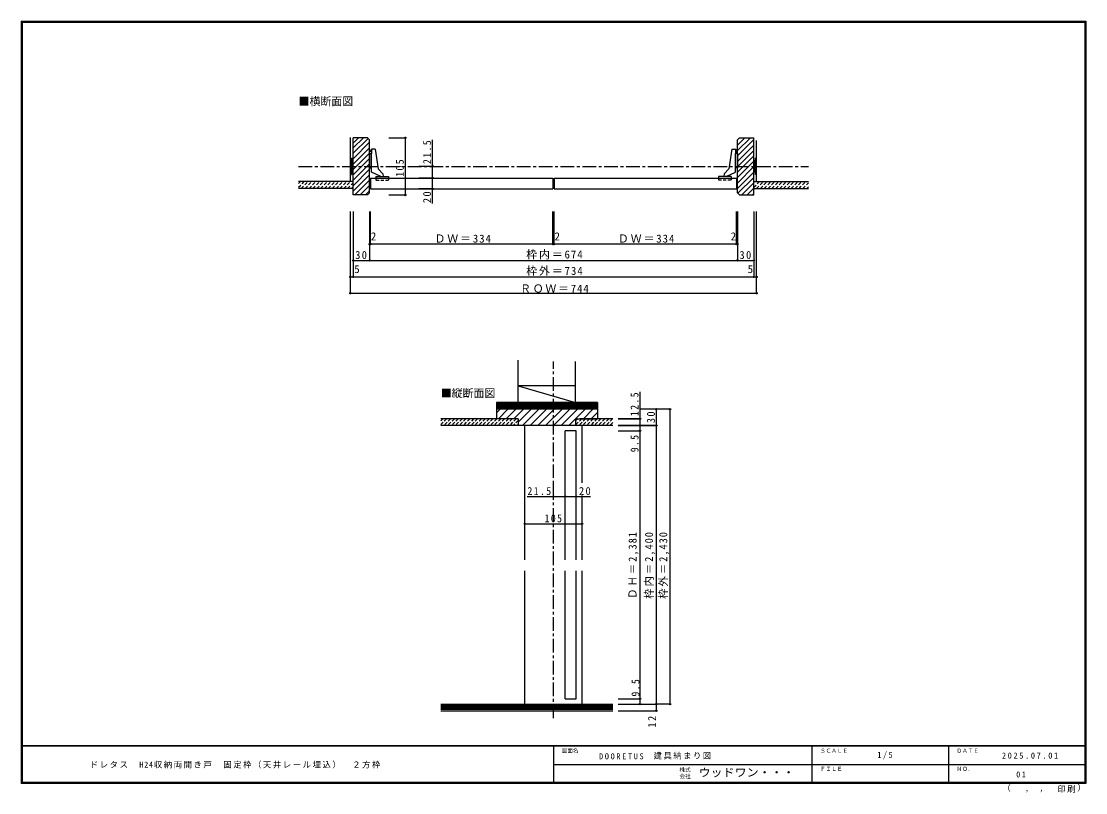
# Model space of a CAD drawing. Units: millimetres, scale not verified. Extents: x -973 to 977, y -718 to 696.
import ezdxf
from ezdxf.enums import TextEntityAlignment as Align

# ---------------------------------------------------------------- set-up
doc = ezdxf.new("R2010")
doc.units = ezdxf.units.MM
doc.header["$LTSCALE"] = 5
doc.header["$PDMODE"] = 32
doc.header["$PDSIZE"] = 2.5
doc.linetypes.add('CHAIN1', pattern=[8, 5, -1, 1, -1])
doc.linetypes.add('DASHED1', pattern=[1.8, 1.2, -0.6])
for name, color, linetype in [('0-0_補助線', 3, 'Continuous'), ('0-1_通り芯', 4, 'CHAIN1'), ('0-3_仕上げ', 2, 'Continuous'), ('0-4_枠', 3, 'Continuous'), ('0-6_扉', 6, 'Continuous'), ('0-7_金物', 7, 'Continuous'), ('0-A_文字', 7, 'Continuous'), ('0-B_寸法', 7, 'Continuous'), ('0-C_ハッチ', 4, 'DASHED1'), ('F-0_補助線', 7, 'Continuous'), ('F-1_枠', 6, 'Continuous'), ('F-A_文字', 7, 'Continuous')]:
    doc.layers.add(name, color=color, linetype=linetype)
doc.styles.add('ＭＳ ゴシック', font='')
doc.styles.get('ＭＳ ゴシック').set_extended_font_data('MS Gothic')

msp = doc.modelspace()

# ---------------------------------------------------------------- linework, layer by layer
at = {"layer": '0-0_補助線', "color": 4}
for p, q in [((-219.913, 408.5), (-219.913, 478.563)), ((-219.913, 430), (-244.913, 430)), ((-219.913, 408.5), (-244.913, 408.5)), ((-219.913, 408.5), (-244.913, 408.5)), ((-219.913, 361.773), (-219.913, 408.5)), ((-219.913, 388.5), (-244.913, 388.5)), ((160.153, -45), (160.153, 16.88)), ((190.153, -45), (190.153, -15)), ((215.153, -15), (190.153, -15)), ((215.153, -555.5), (215.153, -15)), ((1.653, -175), (1.653, -150)), ((23.153, -175), (23.153, -150)), ((43.153, -175), (43.153, -150)), ((-50.847, -225), (-50.847, -200)), ((54.153, -225), (54.153, -200)), ((-50.847, -225), (54.153, -225)), ((215.153, -555.5), (190.153, -555.5))]:
    msp.add_line(p, q, dxfattribs=at)
at = {"layer": '0-0_補助線', "color": 7}
for p, q in [((-62.847, -2.5), (-62.847, 74.618)), ((42.153, -2.5), (42.153, 72.5)), ((42.153, 27.5), (-62.847, 27.5)), ((-62.847, 27.5), (42.153, -2.5)), ((-62.847, -2.5), (42.153, -2.5))]:
    msp.add_line(p, q, dxfattribs=at)
at = {"layer": '0-0_補助線'}
for p, q in [((82.153, -2.5), (-102.847, -2.5)), ((-102.847, -2.5), (-102.847, -32.5)), ((82.153, -4.5), (-102.847, -4.5)), ((82.153, -6.5), (-102.847, -6.5)), ((82.153, -8.5), (-102.847, -8.5)), ((82.153, -10.5), (-102.847, -10.5)), ((82.153, -12.5), (-102.847, -12.5)), ((82.153, -15), (-102.847, -15)), ((-102.847, -21.956), (-95.891, -15)), ((-99.249, -32.5), (-81.749, -15)), ((-85.106, -32.5), (-67.606, -15)), ((-70.964, -32.5), (-53.464, -15)), ((-62.847, -38.525), (-39.322, -15)), ((-52.392, -42.212), (-25.18, -15)), ((-41.038, -45), (-11.038, -15)), ((-26.896, -45), (3.104, -15)), ((-12.754, -45), (17.246, -15)), ((1.388, -45), (31.388, -15)), ((15.531, -45), (45.531, -15)), ((29.673, -45), (59.673, -15)), ((56.315, -32.5), (73.815, -15)), ((82.153, -2.5), (82.153, -32.5)), ((-70.347, -32.5), (-102.847, -32.5)), ((-62.847, -32.5), (-102.847, -32.5)), ((-62.847, -32.5), (-62.847, -45)), ((42.153, -32.5), (42.153, -45)), ((42.153, -32.5), (82.153, -32.5)), ((82.153, -32.5), (49.653, -32.5)), ((70.457, -32.5), (82.153, -20.804)), ((42.153, -45), (-62.847, -45)), ((-55.18, -45), (-52.392, -42.212)), ((-50.847, -291.25), (-50.847, -45)), ((54.153, -149.992), (54.153, -45)), ((54.153, -291.25), (54.153, -173.191)), ((-50.847, -555.5), (-50.847, -311.25)), ((54.153, -555.5), (54.153, -311.25))]:
    msp.add_line(p, q, dxfattribs=at)
msp.add_lwpolyline([(49.653, -32.5), (82.153, -32.5), (49.653, -32.5)], dxfattribs=at)
at = {"layer": '0-0_補助線', "color": 4}
msp.add_lwpolyline([(-46.364, -175), (23.153, -175), (69.631, -175)], dxfattribs=at)
at = {"layer": '0-0_補助線', "color": 7}
for p in [(-219.913, 430), (-219.913, 408.5), (-219.913, 388.5), (215.153, -15), (1.653, -175), (23.153, -175), (43.153, -175), (-50.847, -225), (54.153, -225), (215.153, -555.5)]:
    msp.add_point(p, dxfattribs=at)
at = {"layer": '0-1_通り芯'}
for p, q in [((-465.347, 430), (468.653, 430)), ((1.653, -581.082), (1.653, 72.5))]:
    msp.add_line(p, q, dxfattribs=at)
at = {"layer": '0-3_仕上げ', "color": 3}
for p, q in [((-370.347, 402), (-370.347, 482.749)), ((373.653, 402), (373.653, 477.313))]:
    msp.add_line(p, q, dxfattribs=at)
at = {"layer": '0-3_仕上げ'}
for p, q in [((-365.347, 402), (-465.347, 402)), ((368.653, 402), (468.653, 402)), ((-365.347, 389.5), (-465.347, 389.5)), ((368.653, 389.5), (468.653, 389.5)), ((-102.847, -32.5), (-204.86, -32.5)), ((110.153, -32.5), (82.153, -32.5)), ((110.153, -45), (-204.86, -45)), ((-204.86, -555.5), (110.153, -555.5)), ((-204.86, -567.5), (110.153, -567.5))]:
    msp.add_line(p, q, dxfattribs=at)
at = {"layer": '0-3_仕上げ', "color": 7}
for p, q in [((-204.86, -557.5), (110.153, -557.5)), ((-204.86, -559.5), (110.153, -559.5)), ((110.153, -561.5), (-204.86, -561.5)), ((110.153, -563.5), (-204.86, -563.5)), ((110.153, -565.5), (-204.86, -565.5))]:
    msp.add_line(p, q, dxfattribs=at)
at = {"layer": '0-4_枠'}
for p, q in [((-339.347, 482.5), (-365.347, 482.5)), ((-365.347, 377.5), (-365.347, 482.5)), ((-339.347, 482.5), (-335.347, 478.5)), ((-335.347, 381.5), (-335.347, 478.5)), ((342.653, 482.5), (338.653, 478.5)), ((338.653, 381.5), (338.653, 478.5)), ((342.653, 482.5), (368.653, 482.5)), ((368.653, 377.5), (368.653, 482.5)), ((-339.347, 377.5), (-365.347, 377.5)), ((-335.347, 381.5), (-339.347, 377.5)), ((50.153, -45), (-46.847, -45))]:
    msp.add_line(p, q, dxfattribs=at)
msp.add_lwpolyline([(338.653, 381.5), (342.653, 377.5), (368.653, 377.5)], dxfattribs=at)
at = {"layer": '0-6_扉'}
for p, q in [((-333.347, 408.5), (0.653, 408.5)), ((-333.347, 408.5), (-333.347, 388.5)), ((0.653, 408.5), (0.653, 388.5)), ((2.653, 408.5), (336.653, 408.5)), ((2.653, 408.5), (2.653, 388.5)), ((336.653, 408.5), (336.653, 388.5)), ((-333.347, 388.5), (0.653, 388.5)), ((2.653, 388.5), (336.653, 388.5)), ((23.153, -291.25), (23.153, -54.5)), ((23.153, -546), (23.153, -311.25)), ((43.153, -546), (43.153, -311.25)), ((23.153, -546), (43.153, -546))]:
    msp.add_line(p, q, dxfattribs=at)
msp.add_lwpolyline([(43.153, -291.25), (43.153, -54.5), (23.153, -54.5)], dxfattribs=at)
at = {"layer": '0-7_金物'}
for p, q in [((-335.347, 453.241), (-335.347, 427.341)), ((-335.347, 453.241), (-331.597, 453.241)), ((-333.365, 459.603), (-333.58, 456.809)), ((-332.153, 456.572), (-333.58, 456.809)), ((-333.365, 459.603), (-331.737, 460.823)), ((-324.746, 461.242), (-331.746, 461.291)), ((-331.746, 461.291), (-331.597, 453.241)), ((-331.597, 427.341), (-331.597, 453.241)), ((-324.746, 461.242), (-319.826, 425.251)), ((328.052, 461.242), (323.132, 425.251)), ((328.052, 461.242), (335.052, 461.291)), ((335.052, 461.291), (334.903, 453.241)), ((338.653, 453.241), (334.903, 453.241)), ((334.903, 427.341), (334.903, 453.241)), ((336.671, 459.603), (335.044, 460.823)), ((335.459, 456.572), (336.886, 456.809)), ((336.671, 459.603), (336.886, 456.809)), ((338.653, 453.241), (338.653, 427.341)), ((-370.347, 445), (-368.347, 445)), ((-370.347, 445), (-370.347, 415)), ((-368.347, 445), (-368.347, 415)), ((-368.347, 440), (-366.347, 440)), ((-366.347, 440), (-366.347, 420)), ((-366.347, 439), (-365.347, 439)), ((369.653, 439), (368.653, 439)), ((371.653, 440), (369.653, 440)), ((369.653, 420), (369.653, 440)), ((371.653, 415), (371.653, 445)), ((373.653, 445), (371.653, 445)), ((373.653, 415), (373.653, 445)), ((-370.347, 415), (-368.347, 415)), ((-368.347, 420), (-366.347, 420)), ((-366.347, 421), (-365.347, 421)), ((-335.347, 427.341), (-331.594, 427.341)), ((-331.546, 419.484), (-331.597, 427.791)), ((-314.368, 411.5), (-331.546, 419.484)), ((-323.954, 411.5), (-300.404, 411.5)), ((-319.826, 425.251), (-310.733, 416.562)), ((-310.733, 416.562), (-310.492, 411.5)), ((327.261, 411.5), (303.711, 411.5)), ((314.039, 416.562), (313.798, 411.5)), ((323.132, 425.251), (314.039, 416.562)), ((317.674, 411.5), (334.852, 419.484)), ((334.852, 419.484), (334.903, 427.791)), ((338.653, 427.341), (334.9, 427.341)), ((369.653, 421), (368.653, 421)), ((371.653, 420), (369.653, 420)), ((373.653, 415), (371.653, 415))]:
    msp.add_line(p, q, dxfattribs=at)
at = {"layer": '0-7_金物', "linetype": 'DASHED1'}
for p, q in [((-323.954, 411.5), (-323.954, 404.51)), ((-300.404, 411.5), (-300.404, 404.51)), ((303.711, 411.5), (303.711, 404.51)), ((327.261, 411.5), (327.261, 404.51)), ((-323.954, 404.51), (-300.404, 404.51)), ((327.261, 404.51), (303.711, 404.51))]:
    msp.add_line(p, q, dxfattribs=at)
at = {"layer": '0-7_金物'}
for points in [[(-332.153, 456.572), (-332.153, 457.784), (-331.686, 458.018)], [(335.459, 456.572), (335.459, 457.784), (334.992, 458.018)]]:
    msp.add_lwpolyline(points, dxfattribs=at)
at = {"layer": '0-B_寸法', "color": 4}
for p, q in [((-299.913, 377.5), (-269.913, 377.5)), ((-370.347, 197.5), (-370.347, 347.5)), ((-365.347, 347.5), (-365.347, 227.5)), ((-335.347, 347.5), (-335.347, 257.5)), ((-333.347, 287.5), (-333.347, 347.5)), ((0.653, 287.5), (0.653, 347.5)), ((2.653, 287.5), (2.653, 347.5)), ((336.653, 287.5), (336.653, 347.5)), ((338.653, 287.5), (338.653, 347.5)), ((338.653, 347.5), (338.653, 257.5)), ((368.653, 347.5), (368.653, 227.5)), ((338.653, 287.5), (-335.347, 287.5)), ((-365.347, 257.5), (368.653, 257.5)), ((-370.347, 227.5), (373.653, 227.5)), ((190.153, -15), (160.153, -15)), ((160.153, -32.5), (120.153, -32.5)), ((120.153, -32.5), (160.153, -32.5)), ((120.153, -45), (190.153, -45)), ((160.153, -45), (120.153, -45)), ((120.153, -54.5), (160.153, -54.5)), ((190.153, -45), (144.153, -45)), ((160.153, -555.5), (160.153, -45)), ((190.153, -567.5), (190.153, -45)), ((120.153, -546), (160.153, -546)), ((120.153, -555.5), (160.153, -555.5)), ((160.153, -555.5), (190.153, -555.5)), ((120.153, -567.5), (190.153, -567.5))]:
    msp.add_line(p, q, dxfattribs=at)
for points in [[(-299.913, 482.5), (-269.913, 482.5), (-269.913, 377.5)], [(-370.347, 197.5), (373.653, 197.5), (373.653, 347.5)]]:
    msp.add_lwpolyline(points, dxfattribs=at)
at = {"layer": '0-B_寸法'}
for p in [(-269.913, 482.5), (-269.913, 377.5), (-335.347, 287.5), (-333.347, 287.5), (0.653, 287.5), (2.653, 287.5), (336.653, 287.5), (338.653, 287.5), (-365.347, 257.5), (-335.347, 257.5), (338.653, 257.5), (368.653, 257.5), (-370.347, 227.5), (-365.347, 227.5), (368.653, 227.5), (373.653, 227.5), (-370.347, 197.5), (373.653, 197.5), (190.153, -15), (190.153, -15), (160.153, -32.5), (160.153, -45), (160.153, -54.5), (190.153, -45), (190.153, -45), (160.153, -546), (160.153, -555.5), (190.153, -555.5), (190.153, -567.5)]:
    msp.add_point(p, dxfattribs=at)
at = {"layer": '0-C_ハッチ', "linetype": 'Continuous'}
for p, q in [((-365.347, 463.85), (-346.697, 482.5)), ((-365.347, 472.588), (-355.435, 482.5)), ((-365.347, 453.951), (-338.072, 481.225)), ((-365.347, 444.051), (-335.347, 474.051)), ((338.653, 468.774), (352.379, 482.5)), ((338.653, 458.874), (362.279, 482.5)), ((338.653, 448.975), (368.653, 478.975)), ((338.653, 439.075), (368.653, 469.075)), ((-365.347, 434.152), (-335.347, 464.152)), ((-365.347, 424.252), (-335.347, 454.252)), ((338.653, 429.176), (368.653, 459.176)), ((338.653, 419.276), (368.653, 449.276)), ((-365.347, 414.353), (-335.347, 444.353)), ((-365.347, 404.453), (-335.347, 434.453)), ((338.653, 409.377), (368.653, 439.377)), ((338.653, 399.477), (368.653, 429.477)), ((-365.347, 394.554), (-335.347, 424.554)), ((-365.347, 384.654), (-335.347, 414.654)), ((338.653, 389.578), (368.653, 419.578)), ((339.564, 380.589), (368.653, 409.678)), ((-362.602, 377.5), (-335.347, 404.755)), ((-352.702, 377.5), (-335.347, 394.855)), ((346.374, 377.5), (368.653, 399.779)), ((-342.803, 377.5), (-335.347, 384.956)), ((356.274, 377.5), (368.653, 389.879)), ((366.173, 377.5), (368.653, 379.98))]:
    msp.add_line(p, q, dxfattribs=at)
at = {"layer": '0-C_ハッチ'}
for p, q in [((-465.347, 398.647), (-461.995, 402)), ((-465.347, 391.576), (-454.924, 402)), ((-460.352, 389.5), (-447.852, 402)), ((-453.281, 389.5), (-440.781, 402)), ((-446.21, 389.5), (-433.71, 402)), ((-439.139, 389.5), (-426.639, 402)), ((-432.068, 389.5), (-419.568, 402)), ((-424.997, 389.5), (-412.497, 402)), ((-417.926, 389.5), (-405.426, 402)), ((-410.855, 389.5), (-398.355, 402)), ((-403.784, 389.5), (-391.284, 402)), ((-396.713, 389.5), (-384.213, 402)), ((-389.642, 389.5), (-377.142, 402)), ((-382.571, 389.5), (-370.071, 402)), ((-375.5, 389.5), (-365.347, 399.653)), ((-368.429, 389.5), (-365.347, 392.581)), ((368.653, 391.574), (379.079, 402)), ((373.65, 389.5), (386.15, 402)), ((380.722, 389.5), (393.222, 402)), ((387.793, 389.5), (400.293, 402)), ((394.864, 389.5), (407.364, 402)), ((401.935, 389.5), (414.435, 402)), ((409.006, 389.5), (421.506, 402)), ((416.077, 389.5), (428.577, 402)), ((423.148, 389.5), (435.648, 402)), ((430.219, 389.5), (442.719, 402)), ((437.29, 389.5), (449.79, 402)), ((444.361, 389.5), (456.861, 402)), ((451.432, 389.5), (463.932, 402)), ((458.503, 389.5), (468.653, 399.65)), ((465.574, 389.5), (468.653, 392.579)), ((-194.098, -32.5), (-204.86, -43.262)), ((-201.169, -32.5), (-204.86, -36.19)), ((-187.027, -32.5), (-199.527, -45)), ((-179.956, -32.5), (-192.456, -45)), ((-172.885, -32.5), (-185.385, -45)), ((-165.814, -32.5), (-177.558, -44.244)), ((-158.743, -32.5), (-171.243, -45)), ((-151.672, -32.5), (-164.172, -45)), ((-144.601, -32.5), (-157.101, -45)), ((-137.53, -32.5), (-149.273, -44.244)), ((-130.459, -32.5), (-142.959, -45)), ((-123.388, -32.5), (-135.888, -45)), ((-116.317, -32.5), (-128.817, -45)), ((-109.245, -32.5), (-121.745, -45)), ((-102.174, -32.5), (-114.674, -45)), ((-95.103, -32.5), (-106.847, -44.244)), ((-88.032, -32.5), (-100.532, -45)), ((-80.961, -32.5), (-93.461, -45)), ((-73.89, -32.5), (-86.39, -45)), ((-66.819, -32.5), (-79.319, -45)), ((-62.847, -35.599), (-72.248, -45)), ((46.262, -32.5), (42.153, -36.609)), ((53.333, -32.5), (42.153, -43.68)), ((60.404, -32.5), (47.904, -45)), ((67.475, -32.5), (54.975, -45)), ((74.518, -32.5), (62.018, -45)), ((81.589, -32.5), (69.089, -45)), ((88.632, -32.5), (76.132, -45)), ((95.703, -32.5), (83.203, -45)), ((102.746, -32.5), (90.246, -45)), ((109.817, -32.5), (97.317, -45)), ((-62.847, -42.67), (-65.177, -45)), ((110.153, -39.207), (104.36, -45))]:
    msp.add_line(p, q, dxfattribs=at)
at = {"layer": 'F-1_枠'}
for p, q in [((-973.347, 695.833), (-973.347, -700.833)), ((-973.347, 695.833), (976.653, 695.833)), ((-973.347, 695), (976.653, 695)), ((-973.347, 694.167), (976.653, 694.167)), ((-972.514, 695.833), (-972.514, -700.833)), ((-971.68, 695.833), (-971.68, -700.833)), ((974.986, 695.833), (974.986, -700.833)), ((975.82, 695.833), (975.82, -700.833)), ((976.653, 695.833), (976.653, -700.833)), ((976.653, -631.667), (-973.347, -631.667)), ((976.653, -632.5), (-973.347, -632.5)), ((1.653, -632.5), (1.653, -699.167)), ((474.986, -632.5), (474.986, -699.167)), ((724.986, -632.5), (724.986, -699.167)), ((1.653, -665.833), (974.986, -665.834)), ((976.653, -699.167), (-973.347, -699.167)), ((976.653, -700), (-973.347, -700)), ((976.653, -700.833), (-973.347, -700.833))]:
    msp.add_line(p, q, dxfattribs=at)

# ---------------------------------------------------------------- texts
at = {"layer": '0-0_補助線', "color": 7, "char_height": 14.66, "attachment_point": 7, "rotation": 90, "style": 'ＭＳ ゴシック'}
for s, insert in [('\\T1.28;\\W0.9;21.5', (-222.413, 434.296)), ('\\T1.27;\\W0.95;20', (-222.413, 362.649)), ('\\T1.28;\\W0.9;12.5', (157.653, -27.69)), ('\\T1.27;\\W0.95;30', (187.653, -40.625))]:
    msp.add_mtext(s, dxfattribs=dict(at, insert=insert))
at = {"layer": '0-0_補助線', "color": 7, "char_height": 14.66, "attachment_point": 7, "style": 'ＭＳ ゴシック'}
for s, insert in [('\\T1.28;\\W0.9;21.5', (-46.079, -172.5)), ('\\T1.27;\\W0.95;20', (48.272, -172.5)), ('\\T1.27;\\W0.9;105', (-14.597, -222.5))]:
    msp.add_mtext(s, dxfattribs=dict(at, insert=insert))
at = {"layer": '0-A_文字', "style": 'ＭＳ ゴシック'}
for s, p in [('■横断面図', (-465.347, 537.5)), ('■縦断面図', (-204.86, 2.5))]:
    msp.add_text(s, height=14.66, dxfattribs=at).set_placement(p, align=Align.BOTTOM_LEFT)
at = {"layer": '0-B_寸法', "style": 'ＭＳ ゴシック'}
for s, p in [('2', (-333.06, 290)), ('2', (3.515, 290)), ('2', (326.212, 290)), ('5', (-363.398, 230)), ('5', (357.386, 230))]:
    msp.add_text(s, height=14.66, dxfattribs=at).set_placement(p, align=Align.BOTTOM_LEFT)
at = {"layer": '0-B_寸法', "char_height": 14.66, "attachment_point": 7, "rotation": 90, "style": 'ＭＳ ゴシック'}
for s, insert in [('\\T1.27;\\W0.9;105', (-272.413, 411)), ('\\T1.27;\\W0.9;9.5', (157.644, -93.873)), ('\\T1.19;\\W0.95;ＤＨ＝2,381', (157.653, -362.5)), ('\\T1.19;\\W0.95;枠内＝2,400', (187.653, -362.5)), ('\\T1.19;\\W0.95;枠外＝2,430', (213.8, -362.5)), ('\\T1.27;\\W0.9;9.5', (159.335, -541.582)), ('\\T1.27;\\W0.95;12', (189.46, -598.36))]:
    msp.add_mtext(s, dxfattribs=dict(at, insert=insert))
at = {"layer": '0-B_寸法', "char_height": 14.66, "attachment_point": 7, "style": 'ＭＳ ゴシック'}
for s, insert in [('\\T1.17;ＤＷ＝334', (-216.347, 290)), ('\\T1.17;ＤＷ＝334', (119.653, 290)), ('\\T1.27;\\W0.95;30', (-361.597, 260)), ('\\T1.17;枠内＝674', (-48.347, 259.5)), ('\\T1.27;\\W0.95;30', (342.403, 260)), ('\\T1.17;枠外＝734', (-48.347, 229.5)), ('\\T1.16;ＲＯＷ＝744', (-59.597, 198.37))]:
    msp.add_mtext(s, dxfattribs=dict(at, insert=insert))
at = {"layer": 'F-0_補助線', "char_height": 11, "attachment_point": 7, "style": 'ＭＳ ゴシック'}
for s, insert in [('\\T1.17;建具納まり図', (185.035, -656.798)), ('\\T1.39;\\W0.85;DOORETUS', (84.986, -656.798))]:
    msp.add_mtext(s, dxfattribs=dict(at, insert=insert))
at = {"layer": 'F-A_文字', "style": 'ＭＳ ゴシック'}
for s, height, p in [('図面名', 7.331, (16.653, -646.667)), ('ＳＣＡＬＥ', 7.331, (489.986, -646.667)), ('ＤＡＴＥ', 7.331, (739.986, -646.667)), ('株式', 7.331, (232.486, -681.5)), ('ＦＩＬＥ', 7.331, (489.986, -680)), ('ＮＯ．', 7.331, (739.986, -680.001)), ('会社', 7.331, (232.486, -693.5)), ('（', 11, (823.992, -718.052)), ('）', 11, (961.387, -717.355)), (',', 11, (865.199, -718.052)), (',', 11, (891.686, -717.588))]:
    msp.add_text(s, height=height, dxfattribs=at).set_placement(p, align=Align.BOTTOM_LEFT)
at = {"layer": 'F-A_文字', "style": 'ＭＳ ゴシック', "width": 1.1}
msp.add_text('ウッドワン・・・', height=14.66, dxfattribs=at).set_placement((267.486, -692.5), align=Align.BOTTOM_LEFT)
at = {"layer": 'F-A_文字', "char_height": 11, "attachment_point": 7, "style": 'ＭＳ ゴシック'}
for s, insert in [('\\T1.38;\\W0.9;1/5', (594.986, -656.667)), ('\\T1.18;ドレタス\u3000H24収納両開き戸\u3000固定枠（天井レール埋込）\u3000２方枠', (-847.938, -673.333)), ('\\T1.39;\\W0.85;2025.07.01', (823.111, -655.417)), ('\\T1.36;\\W0.9;01', (849.361, -690.001)), ('\\T1.17;印刷', (924.678, -717.82))]:
    msp.add_mtext(s, dxfattribs=dict(at, insert=insert))

doc.saveas('drawing.dxf')
